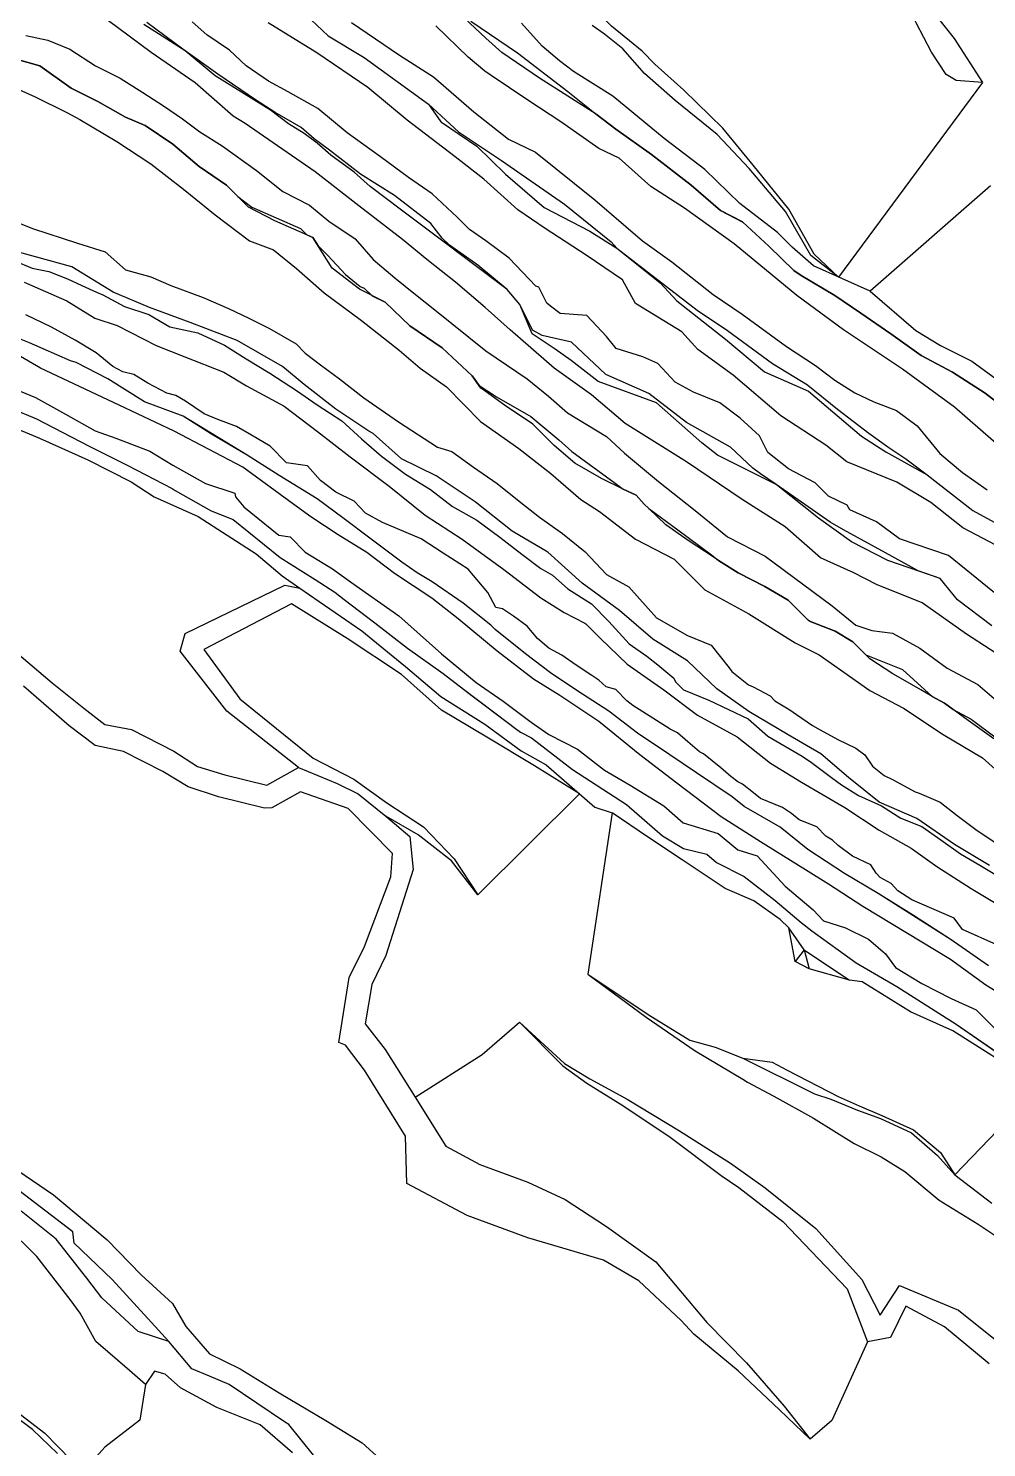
# Model space of a CAD drawing. Extents: x 102606 to 105048, y 81391 to 83586.
# Drawn here: x 103916.3 to 104139, y 82040.7 to 82370.6 of the extents above; entities that cross this region are included whole.
import ezdxf

# ---------------------------------------------------------------- set-up
doc = ezdxf.new("R2010")
doc.units = 0

msp = doc.modelspace()

# ---------------------------------------------------------------- linework, layer by layer
at = {"layer": 'BLG$280$FAKT', "color": 6}
for points in [[(103911.515795, 82227.279181, 0), (103921.821825, 82218.467278, 0), (103929.113946, 82212.632559, 0), (103934.049802, 82208.7998, 0), (103940.189283, 82207.600179, 0), (103950.099742, 82202.582874, 0), (103955.605583, 82199.073733, 0), (103961.924868, 82197.084838, 0), (103971.680928, 82194.683182, 0), (103971.681872, 82194.671489, 0), (103979.040703, 82198.794217, 0), (103962.373241, 82211.879673, 0), (103951.539856, 82225.85169, 0), (103952.695594, 82229.961264, 0), (103975.907989, 82241.156605, 0), (103979.379327, 82240.503829, 0), (103983.889925, 82237.375479, 0), (103993.737957, 82230.577528, 0), (104000.605466, 82224.977615, 0), (104003.912168, 82222.28126, 0), (104012.125098, 82215.316943, 0), (104022.360237, 82208.865505, 0), (104030.825442, 82202.644772, 0), (104036.655741, 82199.393415, 0), (104044.403492, 82192.664071, 0), (104020.717936, 82169.182483, 0), (104014.653919, 82177.088242, 0), (104006.901696, 82183.168496, 0), (103999.316732, 82187.468552, 0), (104004.919838, 82182.737614, 0), (104005.698433, 82175.098618, 0), (103999.316732, 82155.063746, 0), (103996.071866, 82148.346222, 0), (103994.575599, 82139.222555, 0), (103999.164345, 82133.273512, 0), (104006.193134, 82122.186166, 0), (104021.749, 82132.102, 0), (104030.435, 82139.635, 0), (104040.912591, 82130.013544, 0), (104046.768276, 82126.442189, 0), (104055.43302, 82121.70823, 0), (104067.593945, 82114.307397, 0), (104079.447053, 82106.804978, 0), (104087.546609, 82101.065948, 0), (104099.319016, 82091.638511, 0), (104109.986732, 82079.745078, 0), (104114.232366, 82071.456599, 0), (104118.734028, 82078.3509, 0), (104132.500337, 82072.648844, 0), (104143.374535, 82063.856953, 0)], [(104044.403492, 82192.664071, 0), (104033.913155, 82199.192442, 0), (104022.810468, 82205.843405, 0), (104012.326593, 82212.137684, 0), (104002.982599, 82220.458466, 0), (103990.359821, 82228.79272, 0), (103977.424326, 82236.879365, 0), (103957.055851, 82226.269708, 0), (103965.407303, 82214.757675, 0), (103982.45203, 82200.963347, 0), (103991.934619, 82196.097057, 0), (103999.595487, 82190.57563, 0), (104008.099547, 82184.971173, 0)], [(104139.572169, 82060.19967, 0), (104129.221212, 82068.772217, 0), (104120.265503, 82073.566528, 0), (104116.664665, 82066.293123, 0), (104111.323551, 82065.300716, 0), (104103.04, 82046.985, 0), (104097.98326, 82042.682591, 0), (104090.853248, 82049.461745, 0), (104081.247805, 82058.580716, 0), (104070.919935, 82067.046446, 0), (104067.966717, 82070.262276, 0), (104058.135344, 82079.490373, 0), (104049.98, 82084.303, 0), (104032.328, 82089.497, 0), (104018.227, 82094.648, 0), (104004.264, 82102.06, 0), (104003.952531, 82113.08608, 0), (103994.357171, 82128.475634, 0), (103989.995131, 82134.238971, 0), (103988.397709, 82134.865325, 0), (103990.855048, 82150.005681, 0), (103994.378771, 82157.207212, 0), (104000.536836, 82173.37022, 0), (104000.875829, 82178.786525, 0), (103990.605425, 82189.298463, 0), (103979.538792, 82193.181492, 0), (103972.839635, 82189.394779, 0), (103972.839635, 82189.394779, 0), (103971.121452, 82189.323302, 0), (103960.436841, 82191.97755, 0), (103953.415449, 82194.331842, 0), (103947.498905, 82197.893201, 0), (103938.397611, 82202.526415, 0), (103931.814638, 82203.915993, 0), (103925.773298, 82208.512389, 0), (103915.150258, 82217.683819, 0)], [(103979.040703, 82198.794217, 0), (103988.046015, 82195.073126, 0), (103992.93211, 82192.667673, 0), (103999.316732, 82187.468552, 0)], [(104008.099547, 82184.971173, 0), (104008.099547, 82184.971173, 0), (104015.269374, 82177.578717, 0), (104020.717936, 82169.182483, 0)], [(104030.435, 82139.635, 0), (104040.458279, 82129.485626, 0), (104046.067466, 82125.399732, 0), (104054.463008, 82120.203869, 0), (104065.416718, 82112.850171, 0), (104077.280363, 82103.96156, 0), (104081.371696, 82101.182496, 0), (104091.644856, 82093.256562, 0), (104106.617006, 82077.61221, 0), (104111.323551, 82065.300716, 0)], [(104006.193134, 82122.186166, 0), (104013.267978, 82110.773926, 0), (104021.203972, 82106.509263, 0), (104032.385735, 82102.439984, 0), (104041.067067, 82098.347989, 0), (104050.611179, 82092.06925, 0), (104062.134265, 82083.908547, 0), (104073.933958, 82069.787429, 0), (104083.216646, 82060.402125, 0), (104091.917839, 82050.342949, 0), (104097.98326, 82042.682591, 0)], [(103910.60578, 82107.283146, 0), (103922.078903, 82099.434151, 0), (103934.604117, 82088.999745, 0), (103942.46067, 82080.85295, 0), (103949.740063, 82074.163424, 0), (103952.865497, 82068.862099, 0), (103958.384553, 82062.470552, 0), (103965.487001, 82059.014151, 0), (103974.515628, 82053.456433, 0), (103985.434781, 82046.977116, 0), (103993.844213, 82041.824845, 0), (104001.271118, 82035.056454, 0)], [(103982.529368, 82038.936335, 0), (103976.77771, 82046.062893, 0), (103975.816567, 82046.711013, 0), (103962.927481, 82055.402403, 0), (103958.360698, 82057.295384, 0), (103954.23886, 82059.003931, 0), (103948.897773, 82065.391277, 0), (103944.911738, 82069.748254, 0), (103935.749854, 82079.772204, 0), (103926.899662, 82088.222363, 0), (103926.579052, 82090.887612, 0), (103907.651554, 82105.276536, 0)]]:
    msp.add_polyline3d(points, dxfattribs=at)
at = {"layer": 'BLG$290$FAKT', "color": 32}
for points in [[(103912.194585, 82282.351615, 0), (103918.164012, 82279.848441, 0), (103930.383094, 82273.490469, 0), (103939.241955, 82269.056022, 0), (103949.65407, 82263.653558, 0), (103950.401881, 82263.22652, 0), (103958.772691, 82258.446371, 0), (103963.839376, 82256.435682, 0), (103974.756712, 82247.648297, 0), (103982.909743, 82242.471372, 0), (103987.459164, 82239.582629, 0), (103989.683358, 82237.867842, 0), (103996.780562, 82232.396111, 0), (104004.367531, 82226.546785, 0), (104012.685278, 82220.639828, 0), (104017.407638, 82217.026412, 0), (104027.569347, 82209.341425, 0), (104029.516894, 82207.873705, 0), (104030.655538, 82207.015594, 0), (104033.209806, 82205.668131, 0), (104042.746286, 82198.347678, 0), (104055.298295, 82190.173714, 0), (104063.649273, 82182.941888, 0), (104068.531135, 82179.955406, 0), (104073.992103, 82178.634905, 0), (104076.218475, 82176.713501, 0), (104082.681149, 82173.445006, 0), (104089.828166, 82167.885775, 0), (104095.879521, 82162.733538, 0), (104098.349997, 82160.800823, 0), (104108.699515, 82153.406662, 0), (104118.126279, 82147.918411, 0), (104131.965991, 82139.145299, 0), (104143.994869, 82130.759675, 0)], [(103906.39227, 82280.557287, 0), (103918.83774, 82275.346731, 0), (103930.058939, 82270.320271, 0), (103940.158934, 82265.20306, 0), (103945.474303, 82261.7621, 0), (103955.727209, 82257.115229, 0), (103969.170836, 82248.493629, 0), (103975.262545, 82243.359046, 0), (103979.379327, 82240.503829, 0), (103983.889925, 82237.375479, 0), (103993.737957, 82230.577528, 0), (104000.605466, 82224.977615, 0), (104003.912168, 82222.28126, 0), (104012.125098, 82215.316943, 0), (104022.360237, 82208.865505, 0), (104030.825442, 82202.644772, 0), (104036.655741, 82199.393415, 0), (104047.919318, 82189.610383, 0), (104051.939141, 82188.232026, 0), (104046.29385, 82150.73975, 0), (104059.863934, 82140.732837, 0), (104071.269505, 82132.948493, 0), (104082.322881, 82126.318861, 0), (104083.422381, 82125.678355, 0), (104089.572592, 82122.396616, 0), (104098.786408, 82117.295555, 0), (104108.203851, 82111.383461, 0), (104114.467402, 82108.302309, 0), (104119.98447, 82104.873016, 0), (104127.950494, 82098.198513, 0), (104137.077351, 82092.61549, 0), (104146.572748, 82086.278519, 0)], [(104151.488114, 82124.757173, 0), (104143.394056, 82129.803468, 0), (104131.120588, 82137.575318, 0), (104121.347158, 82141.980016, 0), (104110.072713, 82148.940791, 0), (104107.172446, 82149.342171, 0), (104097.772816, 82152.00375, 0), (104094.52883, 82153.708365, 0), (104093.035618, 82161.536818, 0), (104091.033435, 82163.501364, 0), (104084.89203, 82167.842336, 0), (104078.250492, 82170.698989, 0), (104068.275327, 82177.357251, 0), (104060.378029, 82182.565035, 0), (104051.939141, 82188.232026, 0)], [(104096.61, 82156.38, 0), (104093.035618, 82161.536818, 0)], [(104096.61, 82156.38, 0), (104094.52883, 82153.708365, 0)], [(104096.61, 82156.38, 0), (104107.172446, 82149.342171, 0)], [(104096.61, 82156.38, 0), (104097.772816, 82152.00375, 0)], [(104046.29385, 82150.73975, 0), (104060.34567, 82141.414791, 0), (104070.041, 82135.417, 0), (104075.898, 82133.787, 0), (104082.355, 82131.202, 0), (104098.980694, 82122.917126, 0), (104102.81, 82121.71, 0), (104108.99, 82119.17, 0), (104114.36, 82117.17, 0), (104121.56, 82113.84, 0), (104127.58, 82108.64, 0), (104131.58709, 82104.09282, 0)], [(104082.355, 82131.202, 0), (104089.144521, 82130.335425, 0), (104092.67272, 82128.403019, 0), (104104.491219, 82122.335132, 0), (104109.368546, 82120.136676, 0), (104114.655327, 82117.878644, 0), (104122.052257, 82114.60324, 0), (104128.274861, 82109.314065, 0), (104131.58709, 82104.09282, 0)], [(104151.488114, 82124.757173, 0), (104131.58709, 82104.09282, 0), (104140.193452, 82097.490552, 0)], [(103943.474, 82055.396, 0), (103939.78, 82058.625, 0), (103931.964, 82065.401, 0), (103928.311415, 82071.917311, 0), (103925.971266, 82075.113605, 0), (103918.206409, 82085.102319, 0), (103911.00306, 82092.261432, 0), (103903.056987, 82101.092194, 0), (103896.090003, 82107.014474, 0), (103888.73, 82113.97, 0)], [(103847.169899, 82108.400776, 0), (103854.993711, 82102.729972, 0), (103863.216023, 82095.860736, 0), (103870.340536, 82088.712512, 0), (103870.367602, 82088.678348, 0), (103873.16353, 82085.149179, 0), (103884.149817, 82074.508335, 0), (103891.299409, 82067.746347, 0), (103900.814056, 82059.483075, 0), (103911.434425, 82050.747126, 0), (103920.086855, 82044.037256, 0), (103929.183423, 82034.750156, 0)], [(103982.529368, 82038.936335, 0), (103976.77771, 82046.062893, 0), (103975.816567, 82046.711013, 0), (103962.927481, 82055.402403, 0), (103958.360698, 82057.295384, 0), (103954.23886, 82059.003931, 0), (103948.897773, 82065.391277, 0), (103941.784246, 82067.668921, 0), (103933.301946, 82075.538696, 0), (103929.842581, 82080.101074, 0), (103922.744634, 82089.11999, 0), (103914.597435, 82095.681792, 0)], [(103977.632, 82039.464, 0), (103970.111729, 82045.969188, 0), (103960.036095, 82050.022081, 0), (103951.605, 82054.586, 0), (103948.068, 82057.797, 0), (103945.589097, 82058.434305, 0), (103943.474, 82055.396, 0), (103942.126, 82047.107, 0), (103934.057, 82040.778, 0), (103930.099, 82036.373, 0)], [(103923.041719, 82039.361366, 0), (103917.199488, 82044.938, 0), (103910.094404, 82050.260754, 0)]]:
    msp.add_polyline3d(points, dxfattribs=at)
at = {"layer": 'BLG$300$FAKT', "color": 40}
for points in [[(103914.38, 82286.29, 0), (103917.91, 82284.79, 0), (103924.89, 82280.97, 0), (103931.77, 82277.06, 0), (103936.56, 82275.38, 0), (103944.48, 82272.35, 0), (103949.84, 82269.12, 0), (103957.45, 82264.84, 0), (103964.28, 82262.61, 0), (103964.44, 82261.75, 0), (103966.36, 82259.39, 0), (103974.44, 82252.82, 0), (103977.11, 82252.46, 0), (103980.6, 82248.86, 0), (103986.97, 82244.99, 0), (103991.118255, 82241.992356, 0), (103991.15, 82241.98, 0), (104002.34, 82234.06, 0), (104012.28, 82225.21, 0), (104020.38, 82218.54, 0), (104026.66, 82214.25, 0), (104033.17, 82209.33, 0), (104037.27, 82206.47, 0), (104043.88, 82203.08, 0), (104050.17, 82198.22, 0), (104056.142167, 82194.689378, 0), (104064.013841, 82189.905292, 0), (104068.436049, 82185.968429, 0), (104076.609206, 82183.470997, 0), (104081.141143, 82179.688467, 0), (104085.695086, 82178.228839, 0), (104092.205844, 82171.223721, 0), (104098.699301, 82165.725531, 0), (104101.07, 82163.15, 0), (104106.22, 82161.55, 0), (104111.54, 82158.9, 0), (104115.49, 82155.48, 0), (104117.8, 82152.31, 0), (104123.99, 82148.62, 0), (104130.77, 82145.11, 0), (104136.58, 82142.43, 0), (104143.41, 82135.61, 0)], [(103912.194585, 82282.351615, 0), (103918.164012, 82279.848441, 0), (103930.383094, 82273.490469, 0), (103939.241955, 82269.056022, 0), (103949.65407, 82263.653558, 0), (103950.401881, 82263.22652, 0), (103958.772691, 82258.446371, 0), (103963.839376, 82256.435682, 0), (103974.756712, 82247.648297, 0), (103982.909743, 82242.471372, 0), (103987.459164, 82239.582629, 0), (103989.683358, 82237.867842, 0), (103996.780562, 82232.396111, 0), (104004.367531, 82226.546785, 0), (104012.685278, 82220.639828, 0), (104017.407638, 82217.026412, 0), (104019.7345, 82215.245962, 0), (104027.569347, 82209.341425, 0), (104029.516894, 82207.873705, 0), (104030.679723, 82206.997367, 0), (104033.209806, 82205.668131, 0), (104042.746286, 82198.347678, 0), (104055.298295, 82190.173714, 0), (104063.649273, 82182.941888, 0), (104068.531135, 82179.955406, 0), (104073.992103, 82178.634905, 0), (104076.218475, 82176.713501, 0), (104082.681149, 82173.445006, 0), (104089.828166, 82167.885775, 0), (104095.879521, 82162.733538, 0), (104098.349997, 82160.800823, 0), (104108.699515, 82153.406662, 0), (104118.126279, 82147.918411, 0), (104131.965991, 82139.145299, 0), (104144.125458, 82130.781502, 0)], [(103923.041719, 82039.361366, 0), (103917.199488, 82044.938, 0), (103910.094404, 82050.260754, 0)]]:
    msp.add_polyline3d(points, dxfattribs=at)
at = {"layer": 'BLG$310$FAKT', "color": 3}
for points in [[(104139.44156, 82152.685764, 0), (104130.803141, 82158.702219, 0), (104113.768935, 82169.546583, 0), (104105.93834, 82174.181138, 0), (104097.425661, 82179.706552, 0), (104091.028391, 82184.913491, 0), (104082.613486, 82189.720717, 0), (104079.869854, 82191.996635, 0), (104071.591567, 82197.547934, 0), (104065.399663, 82201.776345, 0), (104057.817634, 82206.750725, 0), (104051.185953, 82211.875478, 0), (104043.784169, 82216.734448, 0), (104037.645309, 82220.833597, 0), (104031.805474, 82225.265105, 0), (104024.74824, 82230.866306, 0), (104023.740219, 82231.852881, 0), (104017.301068, 82237.03648, 0), (104010.083246, 82241.936408, 0), (104006.629511, 82244.019008, 0), (104003.094281, 82246.509562, 0), (103995.963059, 82251.912696, 0), (103989.351836, 82256.881386, 0), (103983.37573, 82261.298729, 0), (103974.591518, 82266.683807, 0), (103967.125804, 82271.443927, 0), (103952.234065, 82280.45882, 0), (103943.283247, 82283.807296, 0), (103934.762989, 82289.1835, 0), (103927.390466, 82292.987101, 0), (103926.063288, 82293.3623, 0), (103916.476835, 82297.549254, 0), (103914.159854, 82298.465865, 0)], [(104149.039906, 82141.955597, 0), (104138.85235, 82148.184103, 0), (104130.607544, 82154.191831, 0), (104110.225533, 82166.453005, 0), (104102.258008, 82171.694798, 0), (104086.451933, 82181.527521, 0), (104077.281174, 82187.327031, 0), (104067.005253, 82195.173152, 0), (104058.362928, 82201.77195, 0), (104048.889675, 82209.493508, 0), (104039.819991, 82215.539296, 0), (104033.654492, 82219.334286, 0), (104025.200131, 82225.828714, 0), (104016.164504, 82233.370825, 0), (104010.03093, 82238.157568, 0), (104001.341197, 82243.872172, 0), (103994.897124, 82248.756448, 0), (103988.304766, 82252.924807, 0), (103981.917296, 82257.037307, 0), (103977.9473, 82259.934182, 0), (103966.092872, 82268.591568, 0), (103950.180689, 82276.984584, 0), (103937.357016, 82283.036878, 0), (103919.057383, 82291.673621, 0), (103913.457521, 82294.85478, 0)]]:
    msp.add_polyline3d(points, dxfattribs=at)
at = {"layer": 'BLG$320$FAKT', "color": 5}
for points in [[(104141.415, 82157.563, 0), (104133.438, 82161.16, 0), (104131.449, 82163.795, 0), (104121.635, 82168.001, 0), (104118.346, 82170.164, 0), (104116.854, 82171.849, 0), (104114.279, 82173.248, 0), (104113.302, 82174.219, 0), (104112.087, 82176.198, 0), (104107.837, 82178.204, 0), (104104.492, 82180.639, 0), (104103.202, 82181.901, 0), (104101.657, 82182.859, 0), (104099.545, 82184.986, 0), (104095.421, 82186.652, 0), (104093.65, 82188.107, 0), (104091.532, 82189.522, 0), (104086.439, 82191.616, 0), (104084.839, 82192.933, 0), (104082.226, 82194.912, 0), (104081.143, 82195.496, 0), (104079.568, 82196.723, 0), (104077.194, 82198.71, 0), (104073.191, 82201.994, 0), (104072.267, 82202.431, 0), (104069.549, 82204.75, 0), (104067.188, 82206.828, 0), (104065.482, 82207.711, 0), (104061.406, 82210.248, 0), (104056.8, 82213.245, 0), (104055.352, 82214.274, 0), (104052.814, 82216.965, 0), (104050.556, 82217.576, 0), (104048.866, 82219.092, 0), (104047.254, 82220.215, 0), (104043.617, 82222.594, 0), (104040.282, 82224.907, 0), (104037.237, 82226.527, 0), (104034.579, 82228.824, 0), (104032.214, 82231.633, 0), (104029.036, 82234.022, 0), (104026.465, 82235.666, 0), (104024.957, 82236.011, 0), (104023.044213, 82239.474028, 0), (104018.512502, 82244.889795, 0), (104012.688322, 82248.641726, 0), (104007.591264, 82251.953284, 0), (103998.588, 82255.77, 0), (103994.601, 82257.958, 0), (103992.006, 82260.69, 0), (103987.75, 82262.795, 0), (103984.198, 82265.559, 0), (103981.127, 82268.936, 0), (103976.264, 82269.635, 0), (103972.498, 82273.541, 0), (103968.122, 82276.043, 0), (103964.603, 82278.043, 0), (103960.272, 82279.712, 0), (103957.082, 82281.042, 0), (103952.744, 82283.977, 0), (103950.502, 82285.321, 0), (103948.47, 82285.843, 0), (103944.012, 82288.188, 0), (103940.801, 82290.147, 0), (103938.222, 82290.808, 0), (103935.894, 82292.048, 0), (103932.014, 82295.226, 0), (103927.162, 82298.125, 0), (103921.636, 82301.188, 0), (103915.679, 82304.013, 0)], [(104139.44156, 82152.685764, 0), (104130.803141, 82158.702219, 0), (104122.048328, 82164.392344, 0), (104113.768935, 82169.546583, 0), (104105.93834, 82174.181138, 0), (104097.425661, 82179.706552, 0), (104091.028391, 82184.913491, 0), (104082.613486, 82189.720717, 0), (104079.869854, 82191.996635, 0), (104071.591567, 82197.547934, 0), (104065.399663, 82201.776345, 0), (104057.817634, 82206.750725, 0), (104051.185953, 82211.875478, 0), (104043.784169, 82216.734448, 0), (104037.645309, 82220.833597, 0), (104031.805474, 82225.265105, 0), (104024.74824, 82230.866306, 0), (104023.740219, 82231.852881, 0), (104017.301068, 82237.03648, 0), (104010.083246, 82241.936408, 0), (104006.629511, 82244.019008, 0), (104003.094281, 82246.509562, 0), (103995.963059, 82251.912696, 0), (103989.351836, 82256.881386, 0), (103983.37573, 82261.298729, 0), (103974.591518, 82266.683807, 0), (103967.125804, 82271.443927, 0), (103958.834706, 82276.315273, 0), (103952.234065, 82280.45882, 0), (103943.283247, 82283.807296, 0), (103934.762989, 82289.1835, 0), (103927.390466, 82292.987101, 0), (103926.063288, 82293.3623, 0), (103916.476835, 82297.549254, 0), (103914.159854, 82298.465865, 0)]]:
    msp.add_polyline3d(points, dxfattribs=at)
at = {"layer": 'BLG$330$FAKT', "color": 6}
for points in [[(103913.04, 82316.585, 0), (103917.147, 82314.849, 0), (103921.011, 82314.078, 0), (103925.387, 82312.431, 0), (103928.702, 82310.85, 0), (103932.102, 82309.286, 0), (103933.538, 82308.719, 0), (103938.562, 82305.961, 0), (103944.218, 82304.115, 0), (103949.162, 82301.236, 0), (103955.673, 82299.867, 0), (103961.878, 82296.991, 0), (103966.912, 82293.787, 0), (103972.414, 82290.469, 0), (103978.572, 82286.427, 0), (103983.383, 82283.132, 0), (103989.15, 82279.396, 0), (103993.664, 82275.243, 0), (103998.33, 82271.176, 0), (104003.943, 82266.989, 0), (104009.759, 82263.455, 0), (104014.85, 82259.505, 0), (104020.513, 82256.322, 0), (104025.835, 82252.387, 0), (104030.964, 82248.398, 0), (104035.395, 82245.049, 0), (104038.12, 82243.494, 0), (104041.669, 82240.311, 0), (104047.132, 82236.868, 0), (104051.203, 82232.711, 0), (104055.897, 82227.543, 0), (104060.036, 82224.676, 0), (104062.542, 82222.675, 0), (104066.336, 82219.595, 0), (104066.653, 82218.732, 0), (104068.558, 82216.862, 0), (104074.409, 82214.442, 0), (104083.608, 82210.105, 0), (104088.161, 82206.083, 0), (104096.17, 82201.413, 0), (104098.286, 82199.928, 0), (104102.938, 82196.441, 0), (104105.261, 82194.779, 0), (104109.263, 82192.27, 0), (104114.601, 82189.884, 0), (104119.084, 82187.021, 0), (104123.931, 82185.048, 0), (104128.394, 82182.018, 0), (104132.905, 82178.722, 0), (104137.466, 82176.083, 0), (104142.457, 82173.105, 0)], [(103915.281914, 82311.605989, 0), (103925.197063, 82307.286048, 0), (103931.733681, 82303.237683, 0), (103936.85803, 82301.573728, 0), (103945.93204, 82296.928711, 0), (103952.627182, 82294.269065, 0), (103961.727712, 82290.693097, 0), (103966.962415, 82287.491406, 0), (103975.694902, 82282.825346, 0), (103983.43929, 82276.930409, 0), (103991.048844, 82271.000653, 0), (104000.14112, 82264.21098, 0), (104008.495311, 82257.468302, 0), (104017.065423, 82251.91432, 0), (104026.756098, 82244.847825, 0), (104035.355006, 82238.23841, 0), (104040.793199, 82234.821181, 0), (104045.628434, 82232.346259, 0), (104045.833653, 82232.219427, 0), (104046.015885, 82232.061335, 0), (104049.219691, 82228.794847, 0), (104055.468611, 82222.804781, 0), (104063.952791, 82216.868135, 0), (104071.818122, 82210.977816, 0), (104080.996791, 82205.907265, 0), (104088.788187, 82199.816504, 0), (104095.949554, 82195.367327, 0), (104106.072859, 82189.468243, 0), (104114.051715, 82184.21095, 0), (104121.450599, 82180.011665, 0), (104127.448322, 82175.792535, 0), (104135.406868, 82170.641952, 0), (104142.765963, 82166.222093, 0)]]:
    msp.add_polyline3d(points, dxfattribs=at)
at = {"layer": 'BLG$340$FAKT', "color": 32}
for points in [[(103912.052, 82326.172, 0), (103917.211, 82324.086, 0), (103927.668, 82320.726, 0), (103934.07, 82318.663, 0), (103938.844, 82314.531, 0), (103944.747, 82312.844, 0), (103949.352, 82310.845, 0), (103956.848, 82308.078, 0), (103962.756, 82305.504, 0), (103967.504, 82303.291, 0), (103972.336, 82300.861, 0), (103978.512, 82297.294, 0), (103980.573, 82295.124, 0), (103984.182, 82292.403, 0), (103988.565, 82289.124, 0), (103994.214, 82284.756, 0), (104002.299, 82279.173, 0), (104011.371, 82273.276, 0), (104014.68, 82272.238, 0), (104019.762, 82268.604, 0), (104025.199, 82264.854, 0), (104030.719, 82260.382, 0), (104035.065, 82257.023, 0), (104040.406, 82253.226, 0), (104045.665, 82248.954, 0), (104050.667, 82243.686, 0), (104055.803, 82240.783, 0), (104062.289, 82233.62, 0), (104069.504, 82229.524, 0), (104074.987, 82227.215, 0), (104079.172, 82221.996, 0), (104079.821, 82221.084, 0), (104083.667, 82218.038, 0), (104084.751, 82217.578, 0), (104088.678, 82215.478, 0), (104089.742, 82214.309, 0), (104093.246, 82212.231, 0), (104094.785, 82211.094, 0), (104098.564, 82208.593, 0), (104100.328, 82207.529, 0), (104104.431, 82205.281, 0), (104108.606, 82203.324, 0), (104110.702, 82201.724, 0), (104112.484, 82199.128, 0), (104115.212, 82196.924, 0), (104117.161, 82195.987, 0), (104122.379, 82193.156, 0), (104123.294, 82192.811, 0), (104128.176, 82190.753, 0), (104132.188, 82187.606, 0), (104136.506, 82184.362, 0), (104141.454, 82181.04, 0)], [(104139.669121, 82175.981601, 0), (104131.514731, 82180.931531, 0), (104122.816472, 82186.974371, 0), (104114.027196, 82190.706749, 0), (104106.871619, 82196.498859, 0), (104100.452685, 82201.946637, 0), (104092.867048, 82206.381087, 0), (104083.706091, 82211.808082, 0), (104076.304609, 82217.07517, 0), (104069.464963, 82223.618054, 0), (104061.448337, 82228.646473, 0), (104053.701508, 82235.310806, 0), (104044.955055, 82241.635716, 0), (104037.004981, 82248.82946, 0), (104028.72995, 82253.77225, 0), (104020.12809, 82260.585949, 0), (104011.038963, 82266.575363, 0), (104002.994797, 82270.585239, 0), (103996.397778, 82276.436448, 0), (103995.432836, 82277.017592, 0), (103987.688344, 82282.112892, 0), (103980.363035, 82287.86132, 0), (103975.319163, 82292.023679, 0), (103964.815272, 82298.03513, 0), (103953.895783, 82302.227543, 0), (103944.387164, 82305.719409, 0), (103935.953609, 82309.301418, 0), (103926.373527, 82315.190327, 0), (103917.877369, 82317.534996, 0), (103910.853261, 82319.424667, 0)]]:
    msp.add_polyline3d(points, dxfattribs=at)
at = {"layer": 'BLG$350$FAKT', "color": 40}
for points in [[(104140.71, 82205.436, 0), (104134.736, 82209.72, 0), (104131.22815, 82212.274975, 0), (104129.214, 82213.742, 0), (104126.359824, 82215.345888, 0), (104123.701, 82216.84, 0), (104117.945, 82220.198, 0), (104117.184, 82220.585, 0), (104111.888, 82224.068, 0), (104110.969695, 82224.978903, 0), (104107.918, 82228.006, 0), (104103.766, 82230.458, 0), (104098.227584, 82232.697827, 0), (104097.698, 82232.912, 0), (104097.311503, 82233.283423, 0), (104092.895, 82237.721, 0), (104087.484, 82240.894, 0), (104081.279, 82244.021, 0), (104076.659094, 82246.955862, 0), (104075.419, 82247.758, 0), (104069.663, 82251.598, 0), (104064.477, 82255.226, 0), (104060.485409, 82258.99601, 0), (104059.379, 82260.041, 0), (104057.521, 82262.082, 0), (104054.509552, 82263.533075, 0), (104049.448, 82265.972, 0), (104043.276, 82269.566, 0), (104038.454, 82273.627, 0), (104033.527, 82278.6, 0), (104026.902, 82283.062, 0), (104021.591, 82286.891, 0), (104021.428, 82287.013, 0), (104019.445, 82289.847, 0), (104012.469, 82296.353, 0), (104004.951, 82301.499, 0), (103999.182, 82306.985, 0), (103993.199, 82309.973, 0), (103986.849, 82314.863, 0), (103982.383, 82322.031, 0), (103973.519, 82325.855, 0), (103967.42, 82329.074, 0), (103962.347, 82334.176, 0), (103955.952, 82338.537, 0), (103949.849, 82343.676, 0), (103943.365, 82348.085, 0), (103938.839, 82350.009, 0), (103932.363, 82353.608, 0), (103926.233, 82356.711, 0), (103918.942, 82361.914, 0), (103913.406, 82363.497, 0)], [(103910.899347, 82357.77708, 0), (103917.847375, 82354.728994, 0), (103925.221235, 82351.087943, 0), (103928.253738, 82349.419703, 0), (103936.800426, 82344.327122, 0), (103944.713211, 82339.152946, 0), (103952.314177, 82333.217264, 0), (103959.644243, 82327.283211, 0), (103967.667162, 82321.246702, 0), (103973.262778, 82319.138121, 0), (103978.547672, 82314.837625, 0), (103985.022744, 82309.166601, 0), (103993.698824, 82302.698491, 0), (104002.478743, 82295.8323, 0), (104007.35597, 82291.611905, 0), (104013.4743, 82287.335293, 0), (104021.325679, 82279.272742, 0), (104030.277371, 82272.934783, 0), (104037.670913, 82267.147473, 0), (104044.653181, 82261.139905, 0), (104049.02897, 82258.330172, 0), (104057.365114, 82251.845847, 0), (104066.355595, 82247.258929, 0), (104073.538859, 82240.120862, 0), (104083.728326, 82234.547511, 0), (104094.530525, 82227.782075, 0), (104100.079953, 82225.017484, 0), (104105.836694, 82220.997708, 0), (104111.858685, 82216.666487, 0), (104119.686376, 82212.589483, 0), (104128.911054, 82206.448778, 0), (104138.073554, 82201.077868, 0), (104146.131199, 82193.84447, 0)]]:
    msp.add_polyline3d(points, dxfattribs=at)
at = {"layer": 'BLG$360$FAKT', "color": 3}
for points in [[(103915.664, 82369.008, 0), (103920.794, 82367.884, 0), (103925.867, 82365.768, 0), (103931.854, 82361.909, 0), (103937.584, 82359.016, 0), (103942.89, 82355.707, 0), (103947.653, 82352.594, 0), (103952.048, 82349.628, 0), (103956.086, 82346.586, 0), (103961.266, 82343.328, 0), (103969.274, 82337.58, 0), (103975.375, 82332.743, 0), (103981.597, 82329.505, 0), (103986.072, 82325.837, 0), (103992.236, 82321.709, 0), (103996.416, 82316.877, 0), (104001.441, 82312.66, 0), (104006.28, 82308.724, 0), (104010.719, 82305.185, 0), (104022.598, 82295.652, 0), (104032.179, 82289.163, 0), (104037.17, 82285.118, 0), (104041.543, 82281.237, 0), (104050.676, 82275.718, 0), (104054.796, 82271.915, 0), (104062.698253, 82265.302436, 0), (104071.227, 82258.574, 0), (104078.806, 82252.433, 0), (104087.552, 82247.953, 0), (104103.103, 82236.368, 0), (104108.585, 82231.884, 0), (104112.35, 82230.678, 0), (104117.155, 82230.011, 0), (104123.483, 82226.575, 0), (104129.855, 82221.906, 0), (104136.968, 82218.09, 0), (104142.427, 82213.465, 0)], [(103913.406, 82363.497, 0), (103918.942, 82361.914, 0), (103926.233, 82356.711, 0), (103932.363, 82353.608, 0), (103938.839, 82350.009, 0), (103943.365, 82348.085, 0), (103949.849, 82343.676, 0), (103955.952, 82338.537, 0), (103962.347, 82334.176, 0), (103964.982679, 82331.525254, 0), (103968.224121, 82329.059526, 0), (103979.547022, 82324.067468, 0), (103981.013404, 82322.621855, 0), (103982.383, 82322.031, 0), (103983.609371, 82320.062655, 0), (103985.815069, 82317.888198, 0), (103989.986063, 82313.450348, 0), (103993.345459, 82310.597808, 0), (103994.325, 82310.223, 0), (103996.194267, 82308.477119, 0), (103999.182, 82306.985, 0), (104004.951, 82301.499, 0), (104012.469, 82296.353, 0), (104019.445, 82289.847, 0), (104021.023361, 82287.591288, 0), (104025.078533, 82284.977429, 0), (104033.080618, 82280.429343, 0), (104039.601233, 82274.976699, 0), (104042.55081, 82272.234929, 0), (104052.68103, 82264.924891, 0), (104054.509552, 82263.533075, 0), (104057.521, 82262.082, 0), (104059.379, 82260.041, 0), (104060.485409, 82258.99601, 0), (104067.250934, 82254.043048, 0), (104075.037906, 82248.203572, 0), (104076.659094, 82246.955862, 0), (104081.279, 82244.021, 0), (104087.484, 82240.894, 0), (104092.895, 82237.721, 0), (104097.311503, 82233.283423, 0), (104098.227584, 82232.697827, 0), (104103.766, 82230.458, 0), (104107.918, 82228.006, 0), (104110.969695, 82224.978903, 0), (104119.420732, 82221.550595, 0), (104126.359824, 82215.345888, 0), (104129.214, 82213.742, 0), (104131.22815, 82212.274975, 0), (104135.399188, 82210.054777, 0), (104141.198086, 82205.685989, 0)]]:
    msp.add_polyline3d(points, dxfattribs=at)
at = {"layer": 'BLG$370$FAKT', "color": 5}
for points in [[(104145.374029, 82222.646977, 0), (104134.356919, 82229.817926, 0), (104124.054667, 82237.101824, 0), (104113.442738, 82241.323466, 0), (104108.136738, 82244.064081, 0), (104100.422086, 82247.55119, 0), (104092.202344, 82254.715095, 0), (104082.157052, 82261.138973, 0), (104069.218044, 82269.880624, 0), (104054.995696, 82278.81196, 0), (104047.170203, 82285.421055, 0), (104038.514705, 82291.612803, 0), (104028.241529, 82300.586841, 0), (104022.4179, 82305.748922, 0), (104015.521665, 82311.598138, 0), (104008.904639, 82316.913633, 0), (104003.23608, 82321.580217, 0), (103993.061927, 82329.385731, 0), (103982.912993, 82337.251406, 0), (103966.631593, 82348.503265, 0), (103963.890256, 82350.203572, 0), (103955.016364, 82358.001225, 0), (103944.801874, 82365.023056, 0), (103934.846044, 82372.382149, 0)], [(104140.192188, 82231.76884, 0), (104132.226214, 82237.806368, 0), (104128.244161, 82242.705979, 0), (104116.01, 82246.91, 0), (104107.58, 82251.29, 0), (104099.92, 82256.78, 0), (104090.08, 82264.59, 0), (104076.44, 82271.42, 0), (104072.81, 82274.27, 0), (104062.25, 82283.58, 0), (104048.73, 82288.53, 0), (104042.44, 82293.4, 0), (104038.74936, 82296.06176, 0), (104033.350247, 82299.622218, 0), (104030.474823, 82306.401558, 0), (104027.54, 82309.91, 0), (104002.984568, 82328.35497, 0), (103995.74, 82333.86, 0), (103992.01, 82337.19, 0), (103986.54, 82341.19, 0), (103983.39, 82343.96, 0), (103980.36, 82346.19, 0), (103976.73, 82348.45, 0), (103972.54, 82351.63, 0), (103959.648498, 82359.575141, 0), (103952.673956, 82365.39933, 0), (103943.062904, 82371.524673, 0)]]:
    msp.add_polyline3d(points, dxfattribs=at)
at = {"layer": 'BLG$380$FAKT', "color": 6}
for points in [[(104140.192188, 82231.76884, 0), (104132.226214, 82237.806368, 0), (104128.244161, 82242.705979, 0), (104123.126967, 82244.531379, 0), (104115.541309, 82248.726488, 0), (104105.70825, 82254.059845, 0), (104102.663623, 82255.855007, 0), (104090.08, 82264.59, 0), (104086.442003, 82267.110793, 0), (104084.699409, 82268.353597, 0), (104079.471667, 82273.266019, 0), (104069.281546, 82279.022789, 0), (104060.515579, 82285.722123, 0), (104050.515644, 82290.191186, 0), (104042.541874, 82297.693062, 0), (104035.673761, 82299.197831, 0), (104033.458812, 82300.44875, 0), (104030.474823, 82306.401558, 0), (104027.54, 82309.91, 0), (104020.766219, 82315.562421, 0), (104014.153386, 82320.252896, 0), (104012.423803, 82321.839947, 0), (104009.83816, 82325.248851, 0), (104001.326225, 82331.796649, 0), (103993.49431, 82336.752228, 0), (103986.28198, 82342.292033, 0), (103982.670843, 82344.93083, 0), (103979.68004, 82347.620813, 0), (103973.659207, 82351.073392, 0), (103969.073582, 82354.017791, 0), (103960.301334, 82359.986731, 0), (103952.195786, 82365.810231, 0), (103943.783963, 82371.973368, 0)], [(104143.359682, 82237.362775, 0), (104130.183244, 82248.104994, 0), (104118.743, 82251.978, 0), (104113.402, 82255.902, 0), (104107.222, 82258.737, 0), (104106.583, 82259.825, 0), (104102.26, 82261.856, 0), (104099.147, 82264.978, 0), (104092.944, 82268.255, 0), (104088.158, 82271.996, 0), (104086.178, 82275.889, 0), (104081.717, 82280.026, 0), (104076.956, 82283.565, 0), (104070.877, 82286.032, 0), (104066.575, 82288.41, 0), (104062.546, 82292.755, 0), (104059.088, 82294.262, 0), (104052.891, 82296.195, 0), (104050.649, 82298.97, 0), (104046.088, 82303.856, 0), (104039.894, 82304.349, 0), (104037.644, 82306.046, 0), (104036.804, 82306.735, 0), (104034.927, 82310.457, 0), (104034.214, 82310.701, 0), (104028.037, 82317.238, 0), (104022.6, 82321.214, 0), (104018.781, 82323.884, 0), (104015.91, 82326.726, 0), (104010.089, 82332.168, 0), (104004.615, 82335.96, 0), (103998.091, 82340.758, 0), (103990.394, 82346.338, 0), (103983.567, 82352, 0), (103976.67, 82355.872, 0), (103972.067, 82358.335, 0), (103966.869, 82361.892, 0), (103963.004, 82365.55, 0), (103957.777, 82369.109, 0), (103954.31, 82372.124, 0)]]:
    msp.add_polyline3d(points, dxfattribs=at)
at = {"layer": 'BLG$390$FAKT', "color": 32}
for points in [[(104144.220505, 82248.862475, 0), (104133.463886, 82254.483698, 0), (104126.017242, 82260.430616, 0), (104118.122951, 82265.102388, 0), (104106.555066, 82269.829922, 0), (104101.608886, 82273.741384, 0), (104091.181041, 82280.567435, 0), (104080.064246, 82290.000772, 0), (104071.853319, 82295.988917, 0), (104068.140451, 82300.05253, 0), (104057.386199, 82306.700711, 0), (104054.362857, 82312.160971, 0), (104045.887536, 82317.931164, 0), (104036.372914, 82324.087684, 0), (104030.049094, 82328.441467, 0), (104022.11474, 82335.539577, 0), (104015.458388, 82340.776042, 0), (104004.333976, 82349.254162, 0), (103995.13298, 82356.889885, 0), (103983.307767, 82364.93788, 0), (103972.00299, 82371.952229, 0)], [(103982.02, 82372.6, 0), (103985.933815, 82368.92992, 0), (103994.29, 82363.87, 0), (104009.23, 82353.01, 0), (104012.139439, 82348.876626, 0), (104012.162201, 82348.936899, 0), (104012.26, 82348.79, 0), (104020.520811, 82343.216888, 0), (104027.2, 82336.75, 0), (104036.15, 82328.95, 0), (104046.75, 82323.52, 0), (104053.06, 82319.55, 0), (104063.149944, 82311.438279, 0), (104067.020007, 82307.321843, 0), (104078.31, 82298.36, 0), (104087.34, 82290.78, 0), (104097.643865, 82286.279105, 0), (104109.95, 82275.81, 0), (104115.56, 82272.15, 0), (104125.22, 82266.83, 0), (104135.84, 82258.54, 0), (104144.15, 82254, 0)]]:
    msp.add_polyline3d(points, dxfattribs=at)
at = {"layer": 'BLG$400$FAKT', "color": 40}
for points in [[(103982.02, 82372.6, 0), (103985.933815, 82368.92992, 0), (103994.29, 82363.87, 0), (104009.23, 82353.01, 0), (104016.228113, 82346.613233, 0), (104026.271621, 82339.878307, 0), (104040.849289, 82329.751687, 0), (104051.699176, 82320.988181, 0), (104053.06, 82319.55, 0), (104071.760138, 82305.087238, 0), (104078.772277, 82300.407904, 0), (104089.217973, 82292.695464, 0), (104097.391044, 82287.761517, 0), (104097.445355, 82287.717303, 0), (104104.350679, 82282.095822, 0), (104111.607536, 82276.56143, 0), (104116.252842, 82273.224506, 0), (104120.257862, 82270.543239, 0), (104125.22, 82266.83, 0), (104135.84, 82258.54, 0), (104144.15, 82254, 0)], [(103991.35, 82372.02, 0), (104002.55, 82364.37, 0), (104010.396086, 82359.381823, 0), (104019.81893, 82351.201957, 0), (104027.890137, 82344.91142, 0), (104034.18, 82341.87, 0), (104047.97, 82330.78, 0), (104058.98, 82321.24, 0), (104065.8, 82316.39, 0), (104075.48, 82308.73, 0), (104082.158002, 82304.19711, 0), (104092.49, 82296.68, 0), (104099.24, 82292.29, 0), (104103.71, 82288.83, 0), (104108.36, 82285.92, 0), (104112.81, 82283.81, 0), (104118.06, 82281.78, 0), (104122.85, 82278.23, 0), (104128.16, 82271.83, 0), (104133.43, 82267.41, 0), (104139.14, 82263.33, 0)]]:
    msp.add_polyline3d(points, dxfattribs=at)
at = {"layer": 'BLG$410$FAKT', "color": 3}
for points in [[(104144.776396, 82281.122609, 0), (104138.679541, 82285.847197, 0), (104131.108145, 82290.725854, 0), (104123.803352, 82294.564067, 0), (104116.715984, 82299.646223, 0), (104109.749741, 82304.401231, 0), (104103.696124, 82308.507885, 0), (104095.864206, 82313.16462, 0), (104094.219337, 82314.346833, 0), (104088.384679, 82319.972261, 0), (104082.369152, 82325.579661, 0), (104082.296808, 82325.617098, 0), (104077.132507, 82328.289555, 0), (104070.350465, 82334.197396, 0), (104061.122985, 82341.307094, 0), (104052.810706, 82347.215179, 0), (104048.21, 82350.67, 0), (104035.1, 82359.06, 0), (104026.328735, 82365.032447, 0), (104022.58822, 82368.369572, 0), (104015.083123, 82375.435315, 0)], [(104143.643678, 82272.023967, 0), (104131.523501, 82282.606805, 0), (104119.465673, 82291.391794, 0), (104105.752317, 82300.527369, 0), (104094.890571, 82308.529715, 0), (104080.297578, 82320.533497, 0), (104068.788092, 82328.868916, 0), (104060.950529, 82333.864504, 0), (104053.559368, 82340.419324, 0), (104048.891847, 82342.734011, 0), (104040.040184, 82348.875622, 0), (104032.384665, 82353.915839, 0), (104023.828904, 82359.696488, 0), (104022.345902, 82360.646129, 0), (104018.521992, 82363.908388, 0), (104010.994867, 82371.235405, 0)]]:
    msp.add_polyline3d(points, dxfattribs=at)
at = {"layer": 'BLG$420$FAKT', "color": 5}
for points in [[(104019.096499, 82372.285045, 0), (104029.924626, 82364.970615, 0), (104041.660941, 82355.94124, 0), (104048.21, 82350.67, 0), (104052.810706, 82347.215179, 0), (104061.122985, 82341.307094, 0), (104070.350465, 82334.197396, 0), (104077.132507, 82328.289555, 0), (104082.369152, 82325.579661, 0), (104088.384679, 82319.972261, 0), (104094.219337, 82314.346833, 0), (104095.864206, 82313.16462, 0), (104103.696124, 82308.507885, 0), (104109.749741, 82304.401231, 0), (104116.715984, 82299.646223, 0), (104123.803352, 82294.564067, 0), (104131.108145, 82290.725854, 0), (104138.679541, 82285.847197, 0), (104144.776396, 82281.122609, 0)], [(104139.938, 82333.991, 0), (104111.979, 82309.53, 0), (104098.73602, 82315.403827, 0), (104093.784208, 82319.740465, 0), (104090.424091, 82323.164202, 0), (104081.650656, 82329.883229, 0), (104073.499773, 82337.792533, 0), (104064.072435, 82345.025616, 0), (104052.091176, 82354.863737, 0), (104043, 82360.6, 0), (104039.71, 82363.05, 0), (104035.67, 82366.52, 0), (104030.85, 82371.82, 0)], [(104111.979, 82309.53, 0), (104122.525, 82300.362, 0), (104128.329, 82296.912, 0), (104135.548, 82293.261, 0), (104143.313, 82287.642, 0), (104151.125, 82280.747, 0), (104157.471, 82276.042, 0), (104162.874, 82272.03, 0), (104169.96732, 82267.143899, 0), (104177.390611, 82262.017754, 0), (104185.375548, 82257.40625, 0), (104192.129135, 82253.07056, 0), (104199.236449, 82247.28193, 0), (104204.059, 82241.565, 0)]]:
    msp.add_polyline3d(points, dxfattribs=at)
at = {"layer": 'BLG$430$FAKT', "color": 6}
for points in [[(104104.54231, 82312.82849, 0), (104098.920127, 82318.157855, 0), (104093.033252, 82328.594323, 0), (104084.72927, 82338.860374, 0), (104077.715635, 82347.410992, 0), (104068.60379, 82356.257351, 0), (104061.861165, 82362.326661, 0), (104058.975, 82365.336, 0), (104051.786, 82371.136, 0), (104044.194, 82378.711, 0), (104035.334, 82385.633, 0), (104026.029938, 82396.04483, 0), (104021.86567, 82401.739704, 0), (104013.017712, 82408.280607, 0)], [(104138.084, 82358.06, 0), (104131.905103, 82358.513977, 0), (104129.581606, 82359.909, 0), (104126.231842, 82365.091423, 0), (104122.640172, 82371.912142, 0), (104120.064653, 82377.035607, 0), (104115.28977, 82383.109512, 0), (104112.240999, 82391.331988, 0), (104110.50512, 82393.691219, 0), (104108.571788, 82396.350207, 0), (104108.475321, 82396.504935, 0), (104108.072552, 82397.714132, 0), (104107.96123, 82398.047719, 0), (104107.843624, 82399.569352, 0), (104107.826659, 82399.788845, 0), (104107.909684, 82400.297111, 0), (104107.739847, 82400.708795, 0)], [(104127.272838, 82373.543594, 0), (104131.474304, 82368.306603, 0), (104138.084, 82358.06, 0), (104104.54231, 82312.82849, 0), (104098.115575, 82317.798916, 0), (104092.255884, 82328.050792, 0), (104083.815665, 82338.048735, 0), (104076.394612, 82345.988957, 0), (104066.605075, 82353.873012, 0), (104059.445533, 82360.118156, 0), (104054.412821, 82365.883232, 0), (104050.215994, 82369.306017, 0), (104047.344518, 82371.277586, 0)]]:
    msp.add_polyline3d(points, dxfattribs=at)

doc.saveas('drawing.dxf')
